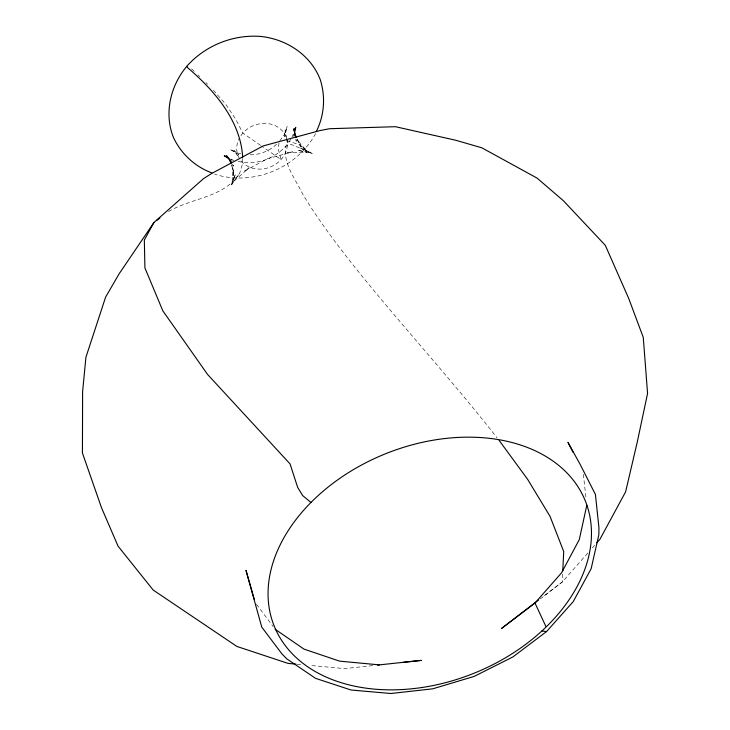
<?xml version="1.0" encoding="UTF-8"?>
<svg xmlns="http://www.w3.org/2000/svg" width="730" height="730" viewBox="0 0 730 730"><rect width="100%" height="100%" fill="white"/><g stroke="black" fill="none" stroke-linecap="round" stroke-linejoin="round"><path stroke-width="0.55" stroke-dasharray="3.65 2.74" d="M242.679 158.446L242.561 163.775L239.705 173.092L231.018 185.639L235.589 173.85L231.656 184.882L233.728 170.701L233.171 180.064L232.04 165.19L233.965 173.101L231.255 164.642M562.611 574.145L562.228 582.056L540.264 598.965M293.423 136.291L293.597 134.11M279.015 142.879L278.221 148.856L281.041 159.587L261.486 146.018M292.009 137.413L293.132 134.402M315.543 133.544L315.26 134.21C296.17 168.822 252.179 186.314 214.547 174.169M279.782 140.981L284.207 134.63L287.173 126.591L284.654 136.61L285.165 129.986L286.771 139.485M290.741 139.22C280.411 156.777 257.964 166.44 238.172 161.385M168.493 211.518C191.552 197.912 224.411 197.629 239.705 173.092M587.832 553.011L562.228 582.056L543.202 596.51M592.358 547.883L594.612 545.328M234.065 181.049L249.14 167.79L244.632 170.948L267.591 158.684L292.693 151.886L287.036 152.752L307.075 152.077L297.338 150.225L312.23 153.41L300.66 148.035L311.053 153.373L299.683 144.54L306.472 150.973L296.973 139.421L300.97 146.52L297.073 138.527M276.588 144.129C269.516 151.028 259.561 154.979 249.678 154.806M372.765 665.614L344.66 668.616L309.566 665.377M297.119 664.227L301.645 664.638M240.882 153.793L237.642 153.108L229.986 149.276L238.792 154.806L233.892 150.325L238.117 156.53M286.808 140.589L298.944 144.604L304.392 149.349L304.209 149.86L291.206 144.44L285.676 146.456C283.012 163.903 295.613 179.306 302.758 194.235C315.871 215.925 330.854 236.392 346.33 256.449C394.884 318.262 448.585 375.813 497.002 437.735M230.972 159.058L233.846 160.49M260.555 145.37L242.853 133.088L235.726 119.209L225.99 104.627L211.563 88.011M230.561 159.122L232.186 160.591M191.616 68.866L194.81 71.932M198.003 74.998L199.6 76.531M205.979 82.654L207.575 84.187M256.522 604.267L273.13 626.568M232.459 164.369L233.655 166.157L232.487 164.214M295.823 139.083L296.298 141.301L295.924 139.193M286.954 140.534L287.31 142.651M583.361 474.299L586.062 498.645M286.662 138.782A25.778 22.356 -21.9 0 1 271.277 166.604A25.778 22.356 -21.9 0 1 239.969 159.395M239.44 158.565A25.778 22.356 -21.9 0 1 239.203 138.417M240.845 135.661A25.778 22.356 -21.9 0 1 265.3 123.407A25.778 22.356 -21.9 0 1 286.06 136.939"/><path stroke-width="1.09" d="M242.698 157.379C240.727 121.627 215.432 91.67 189.435 69.24L187.71 67.744L186.734 66.375L187.081 65.946C205.678 45.233 233.591 34.146 261.34 36.5L261.897 36.573C287.301 39.602 311.062 55.416 320.315 79.798C325.662 96.88 324.366 115.431 316.327 131.464M562.775 570.75L563.715 551.533L550.019 516.311L527.58 479.263L499.119 440.382M293.862 130.843L294.035 128.662L295.541 137.085M586.792 505.288L579.292 539.589L561.553 572.822L534.99 603.026L501.401 628.557L538.667 599.96M294.537 132.376L295.741 127.367L294.619 130.378M596.875 542.764L599.887 539.342L625.619 491.847L637.254 442.115L647.574 393.461L643.267 337.388L628.667 298.333L605.298 245.316L563.46 200.796L537.134 178.138L481.827 147.798L455.712 140.242L395.423 126.701L329.549 128.717L319.995 130.57L263.174 145.927L211.235 173.722L203.36 178.777L153.902 222.54L144.339 240.06L144.905 267.892L162.826 310.834L207.575 374.444L290.056 463.906L297.667 487.412L302.685 495.597L310.962 502.468M186.734 66.375C170.282 86.003 163.748 113.816 173.658 137.961C181.423 154.076 195.056 166.732 211.882 172.91M153.902 222.54L119.118 273.832L105.613 297.119L85.912 357.28L82.609 391.727L82.426 453.001L101.525 507.779L118.041 546.122L153.145 590.013L236.894 646.442L288.058 663.387L295.988 664.117M254.277 599.266L245.974 570.322L261.769 627.106L281.935 653.925L286.863 658.898L315.561 678.343L351.039 690.014L390.915 693.5L432.771 688.819L474.199 676.391L512.861 656.954L546.551 631.569L573.242 601.602L591.154 568.697L598.837 534.798L598.956 527.827L595.406 494.42L580.195 464.481L567.958 442.307L573.014 452.235M156.485 220.597L159.916 217.996M377.428 665.094L421.392 660.385L403.425 662.302M379.509 664.893L339.55 661.134L303.972 649.107L275.128 629.242M541.87 630.994L546.551 631.569M228.098 157.625L224.265 155.718L229.503 159.085M226.519 155.444L231.273 162.58M231.319 162.27L229.567 159.35L230.917 163.584M296.581 137.532L294.628 133.535L295.112 135.753M534.99 603.026L545.848 626.358M380.111 689.54A167.672 118.324 -21.9 0 0 587.869 508.217A167.672 118.324 -21.9 0 0 321.3 492.768A167.672 118.324 -21.9 0 0 380.111 689.54"/></g></svg>
